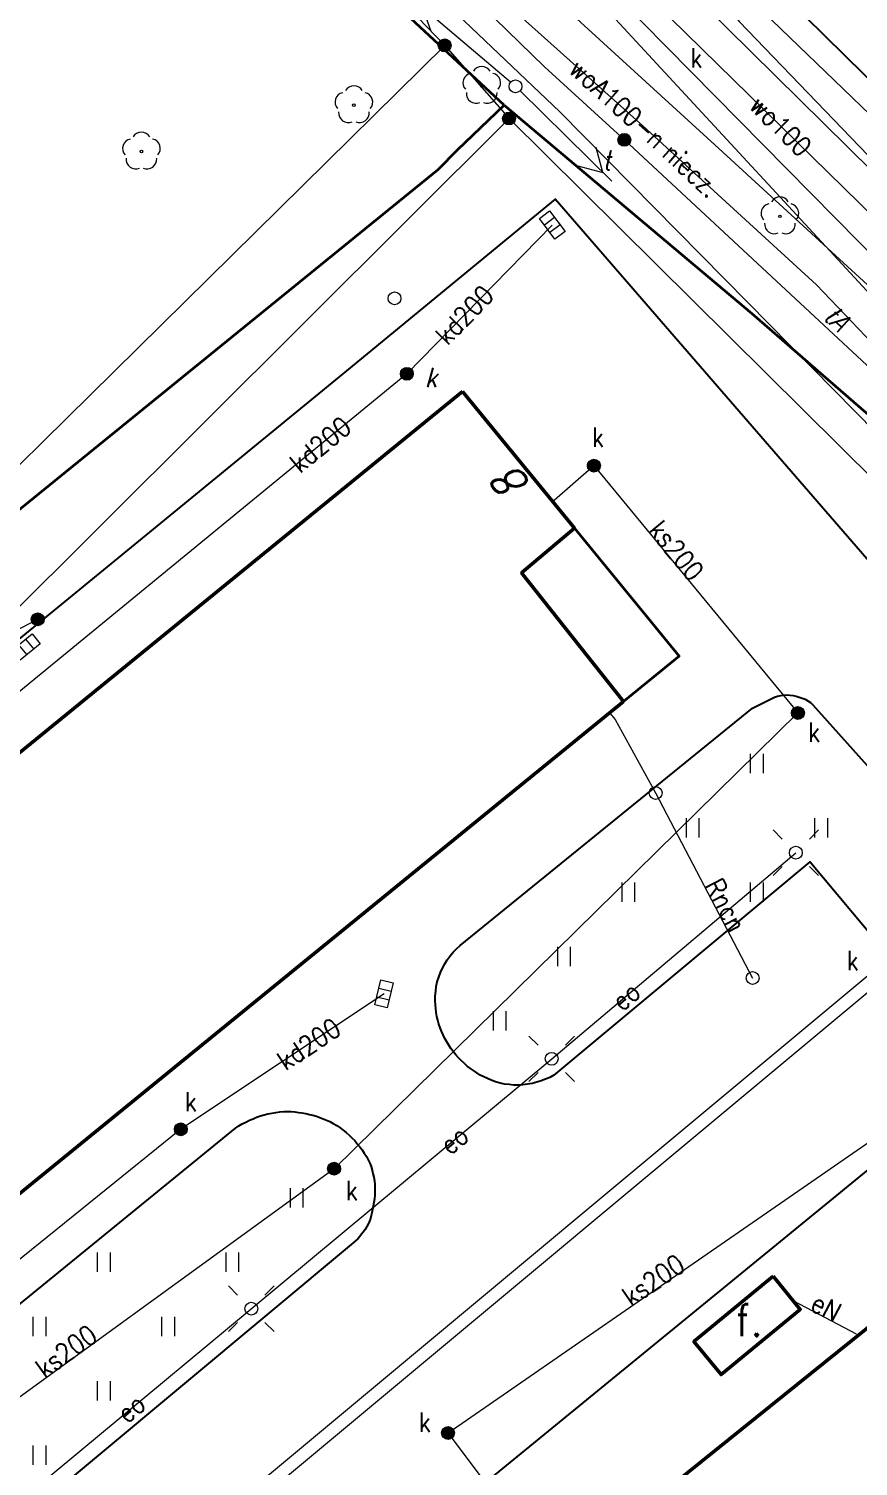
# Model space of a CAD drawing. Header units: metres. Extents: x 6548154 to 6548408, y 5572968 to 5573189.
# Drawn here: x 6548280.7 to 6548313, y 5573103.5 to 5573159.4 of the extents above; entities that cross this region are included whole.
import ezdxf
from ezdxf.enums import TextEntityAlignment as Align

# ---------------------------------------------------------------- set-up
doc = ezdxf.new("R2010")
doc.units = ezdxf.units.M
doc.header["$MEASUREMENT"] = 0
for name, color, linetype, lineweight in [('360-Fundament obrys-Atr103', 7, 'Continuous', 15), ('506-Opis i rzędna włazu okrągłego-SK', 7, 'Continuous', 15), ('510-Podpora jednosłupowa symb.-SINAD', 7, 'Continuous', 15), ('EGBADR_O - Numer porządkowy', 7, 'Continuous', 15), ('EGBB01 - Budynek', 7, 'Continuous', 15), ('EGBB03 - Budynek w budowie', 7, 'Continuous', 15), ('EGBD - Działka ewidencyjna', 7, 'Continuous', 15), ('EGBL - Łącznik nadziemny', 7, 'Continuous', 15), ('EGBP04 - Punkt graniczny stabilizowany trwale dokładny', 7, 'Continuous', 15), ('KTCR - Chodnik', 7, 'Continuous', 15), ('KTJZ - Jezdnia', 7, 'Continuous', 15), ('KTKR - Krawężnik', 7, 'Continuous', 15), ('KTOK - Ogrodzenie trwałe', 7, 'Continuous', 15), ('OBOP02 - Drzewo liściaste', 7, 'Continuous', 15), ('PTTU - Trawnik', 7, 'Continuous', 15), ('PTTU - Trawnik - pojedynczy', 7, 'Continuous', 15), ('SUPC - Przewód ciepłowniczy', 7, 'Continuous', 15), ('SUPC_O - Przewód ciepłowniczy - opis', 7, 'Continuous', 15), ('SUPE - Przewód elektroenergetyczny', 7, 'Continuous', 15), ('SUPE_O - Przewód elektroenergetyczny - opis', 7, 'Continuous', 15), ('SUPE_O - Przewód elektroenergetyczny niskiego napięcia', 7, 'Continuous', 15), ('SUPG - Przewód gazowy', 7, 'Continuous', 15), ('SUPK - Przewód kanalizacyjny', 7, 'Continuous', 15), ('SUPK_O - Przewód kanalizacyjny - opis', 7, 'Continuous', 15), ('SUPT - Przewód telekomunikacyjny', 7, 'Continuous', 15), ('SUPT_O - Przewód telekomunikacyjny - opis', 7, 'Continuous', 15), ('SUPW - Przewód wodociągowy', 7, 'Continuous', 15), ('SUPW_O - Przewód wodociągowy - opis', 7, 'Continuous', 15), ('SUSM01 - Latarnia', 7, 'Continuous', 15), ('SUSM04_E - Słup', 7, 'Continuous', 15), ('SUUS05 - Kratka ściekowa', 7, 'Continuous', 15), ('SUUS06 - Odwodnienie liniowe', 7, 'Continuous', 15), ('SUUS06 - Odwodnienie liniowe - opis', 7, 'Continuous', 15), ('SUUS22_E - Właz okrągły', 7, 'Continuous', 15), ('SUUS22_K - Właz - opis', 7, 'Continuous', 15), ('SUUS22_K - Właz okrągły', 7, 'Continuous', 15), ('SUUS22_T - Właz - opis', 7, 'Continuous', 15), ('SUUS22_T - Właz okrągły', 7, 'Continuous', 15)]:
    doc.layers.add(name, color=color, linetype=linetype, lineweight=lineweight)
doc.styles.get("Standard").update_dxf_attribs({"font": 'txt.shx', "width": 0.75})

# ---------------------------------------------------------------- blocks, each defined once
blk = doc.blocks.new('510')
at = {"color": 0, "linetype": 'Continuous', "lineweight": 15}
blk.add_circle((0, 0), 0.25, dxfattribs=at)
blk = doc.blocks.new('EGBP04_02')
at = {"layer": 'EGBP04 - Punkt graniczny stabilizowany trwale dokładny', "linetype": 'Continuous', "lineweight": 18}
h = blk.add_hatch(color=7, dxfattribs=at)
edge = h.paths.add_edge_path()
edge.add_arc((0, 0), 0.5, 0, 360)
at = {"layer": 'EGBP04 - Punkt graniczny stabilizowany trwale dokładny', "color": 96, "linetype": 'Continuous', "lineweight": 18}
blk.add_circle((0, 0), 0.5, dxfattribs=at)
blk = doc.blocks.new('SUSM04_E')
at = {"layer": 'SUSM04_E - Słup', "color": 7, "linetype": 'Continuous', "lineweight": 18}
blk.add_circle((0, 0), 0.5, dxfattribs=at)
blk = doc.blocks.new('PTTU04j')
at = {"layer": 'PTTU - Trawnik - pojedynczy', "color": 7, "linetype": 'Continuous', "lineweight": 18}
for p, q in [((-0.5, 0.75), (-0.5, -0.75)), ((0.5, 0.75), (0.5, -0.75))]:
    blk.add_line(p, q, dxfattribs=at)
blk = doc.blocks.new('OBOP02_01')
at = {"layer": 'OBOP02 - Drzewo liściaste', "color": 96, "linetype": 'Continuous', "lineweight": 18}
blk.add_circle((0, 0), 0.1, dxfattribs=at)
for centre, start, end in [((0, 0.75), 30.14713, 149.85287), ((-0.713292, 0.231763), 102.14713, 221.85287), ((0.713292, 0.231763), 318.14713, 77.85287), ((-0.440839, -0.606763), 174.14713, 293.85287), ((0.440839, -0.606763), 246.14713, 5.85287)]:
    blk.add_arc(centre, 0.75, start, end, dxfattribs=at)
blk = doc.blocks.new('SUSM01')
at = {"layer": 'SUSM01 - Latarnia', "color": 7, "linetype": 'Continuous', "lineweight": 18}
for p, q in [((-1.767767, 1.767767), (-1.06066, 1.06066)), ((1.06066, 1.06066), (1.767767, 1.767767)), ((-1.767767, -1.767767), (-1.06066, -1.06066)), ((1.06066, -1.06066), (1.767767, -1.767767))]:
    blk.add_line(p, q, dxfattribs=at)
blk.add_circle((0, 0), 0.5, dxfattribs=at)
blk = doc.blocks.new('SUUS05')
at = {"layer": 'SUUS05 - Kratka ściekowa', "color": 7, "linetype": 'Continuous', "lineweight": 18, "flags": 128}
blk.add_lwpolyline([(1, 0.5), (1, -0.5), (-1, -0.5), (-1, 0.5), (1, 0.5)], close=True, dxfattribs=at)
for points in [[(-0.35, 0.5), (-0.35, -0.5)], [(0.35, 0.5), (0.35, -0.5)]]:
    blk.add_lwpolyline(points, dxfattribs=at)
blk = doc.blocks.new('SUPE04')
at = {"layer": 'SUPE_O - Przewód elektroenergetyczny niskiego napięcia', "color": 1, "linetype": 'Continuous', "lineweight": 18}
for p, q in [((0.5, 0), (10.5, 0)), ((9.532051, 0), (7.8, 1)), ((7.8, -1), (9.532051, 0))]:
    blk.add_line(p, q, dxfattribs=at)
blk = doc.blocks.new('SUUS22_01')
at = {"layer": 'SUUS22_K - Właz okrągły', "linetype": 'Continuous', "lineweight": 18}
h = blk.add_hatch(color=7, dxfattribs=at)
edge = h.paths.add_edge_path()
edge.add_arc((0, 0), 0.5, 0, 360)
at = {"layer": 'SUUS22_K - Właz okrągły', "color": 7, "linetype": 'Continuous', "lineweight": 18}
blk.add_circle((0, 0), 0.5, dxfattribs=at)
blk = doc.blocks.new('SUUS22_01_2')
at = {"layer": 'SUUS22_T - Właz okrągły', "linetype": 'Continuous', "lineweight": 18}
h = blk.add_hatch(color=7, dxfattribs=at)
edge = h.paths.add_edge_path()
edge.add_arc((0, 0), 0.5, 0, 360)
at = {"layer": 'SUUS22_T - Właz okrągły', "color": 7, "linetype": 'Continuous', "lineweight": 18}
blk.add_circle((0, 0), 0.5, dxfattribs=at)
blk = doc.blocks.new('SUUS22_01_4')
at = {"layer": 'SUUS22_E - Właz okrągły', "linetype": 'Continuous', "lineweight": 18}
h = blk.add_hatch(color=7, dxfattribs=at)
edge = h.paths.add_edge_path()
edge.add_arc((0, 0), 0.5, 0, 360)
at = {"layer": 'SUUS22_E - Właz okrągły', "color": 7, "linetype": 'Continuous', "lineweight": 18}
blk.add_circle((0, 0), 0.5, dxfattribs=at)
blk = doc.blocks.new('SUSM04_C')
at = {"layer": '506-Opis i rzędna włazu okrągłego-SK', "color": 7, "linetype": 'Continuous', "lineweight": 18}
blk.add_circle((0, 0), 0.5, dxfattribs=at)

msp = doc.modelspace()

# ---------------------------------------------------------------- linework, layer by layer
at = {"layer": 'EGBB01 - Budynek', "color": 7, "linetype": 'Continuous', "lineweight": 50, "flags": 128}
for points in [[(6548255.01, 5573110.59), (6548297.58, 5573145.28)], [(6548297.58, 5573145.28), (6548301.94, 5573139.97)], [(6548301.94, 5573139.97), (6548299.88, 5573138.24)], [(6548299.88, 5573138.24), (6548303.84, 5573133.24)], [(6548303.84, 5573133.24), (6548265.54, 5573102.05)], [(6548291.46, 5573091.3), (6548329.19, 5573121.65)]]:
    msp.add_lwpolyline(points, dxfattribs=at)
at = {"layer": 'EGBB03 - Budynek w budowie', "color": 7, "linetype": 'Continuous', "lineweight": 50, "flags": 128}
msp.add_lwpolyline([(6548309.66, 5573110.9), (6548310.71, 5573109.61), (6548307.63, 5573107.08), (6548306.58, 5573108.36), (6548309.66, 5573110.9)], close=True, dxfattribs=at)
at = {"layer": 'EGBD - Działka ewidencyjna', "color": 96, "linetype": 'Continuous', "lineweight": 18, "flags": 128}
for points in [[(6548294.13, 5573161.6), (6548296.89, 5573158.73)], [(6548296.89, 5573158.73), (6548264.74, 5573127.05)], [(6548296.89, 5573158.73), (6548299.39, 5573155.89)], [(6548299.39, 5573155.89), (6548267.67, 5573124.3)], [(6548299.39, 5573155.89), (6548346.48, 5573109.24)]]:
    msp.add_lwpolyline(points, dxfattribs=at)
at = {"layer": 'EGBL - Łącznik nadziemny', "color": 7, "linetype": 'Continuous', "lineweight": 35, "flags": 128}
msp.add_lwpolyline([(6548301.94, 5573139.97), (6548306.01, 5573135), (6548303.84, 5573133.24), (6548299.88, 5573138.24), (6548301.94, 5573139.97)], close=True, dxfattribs=at)
at = {"layer": 'KTCR - Chodnik', "color": 7, "linetype": 'Continuous', "lineweight": 18, "flags": 128}
for points in [[(6548291.863, 5573174.152), (6548292.04, 5573174.03), (6548295.34, 5573171.72), (6548298.56, 5573168.9), (6548305.98, 5573161.28), (6548313.51, 5573153.84), (6548327.28, 5573139.77)], [(6548325.81, 5573137.89), (6548313.93, 5573150.14), (6548296.17, 5573168.16), (6548294.85, 5573169.36), (6548292.89, 5573170.86), (6548289.521, 5573173.309)]]:
    msp.add_lwpolyline(points, dxfattribs=at)
at = {"layer": 'KTJZ - Jezdnia', "color": 7, "linetype": 'Continuous', "lineweight": 18, "flags": 128}
for points in [[(6548341.89, 5573102.45), (6548343.8, 5573108.74), (6548329.25, 5573126.17), (6548328.44, 5573127.83), (6548327.83, 5573130.14), (6548328.11, 5573131.87), (6548323.54, 5573135.72), (6548321.41, 5573134.04), (6548320.76, 5573133.56), (6548320.11, 5573133.35), (6548319.37, 5573133.26), (6548318.75, 5573133.33), (6548318.07, 5573133.6), (6548317.47, 5573134.06), (6548317, 5573134.5), (6548301.18, 5573152.76), (6548293.07, 5573146.09), (6548277.32, 5573133.2)], [(6548282.16, 5573089.56), (6548317.89, 5573118.75), (6548321.49, 5573121.62), (6548322.95, 5573119.6), (6548326.41, 5573122.47), (6548327.64, 5573123.36), (6548328.5, 5573122.35), (6548327.32, 5573121.39), (6548327.95, 5573120.64), (6548329.19, 5573121.65), (6548337.53, 5573111.45), (6548334.76, 5573109.15), (6548341.19, 5573101.34)]]:
    msp.add_lwpolyline(points, dxfattribs=at)
at = {"layer": 'KTKR - Krawężnik', "color": 7, "linetype": 'Continuous', "lineweight": 25, "flags": 128}
for points in [[(6548294.163, 5573174.981), (6548296.28, 5573173.38), (6548299.74, 5573170.5), (6548304.55, 5573166.16), (6548308.61, 5573162.12), (6548312.42, 5573158.36), (6548320.08, 5573150.84), (6548325.32, 5573145.36), (6548327.93, 5573142.45), (6548327.98, 5573141.95), (6548327.94, 5573141.35), (6548327.81, 5573140.9), (6548326.66, 5573138.44)], [(6548323.54, 5573135.72), (6548321.41, 5573134.04), (6548320.76, 5573133.56), (6548320.11, 5573133.35), (6548319.37, 5573133.26), (6548318.75, 5573133.33), (6548318.07, 5573133.6), (6548317.47, 5573134.06), (6548317, 5573134.5), (6548301.18, 5573152.76), (6548293.07, 5573146.09), (6548277.32, 5573133.2)], [(6548314.21, 5573123.28), (6548311.08, 5573127), (6548301.13, 5573118.72), (6548300.97, 5573118.63), (6548300.81, 5573118.56), (6548300.64, 5573118.49), (6548300.47, 5573118.44), (6548300.29, 5573118.39), (6548300.11, 5573118.36), (6548299.93, 5573118.34), (6548299.75, 5573118.33), (6548299.57, 5573118.33), (6548299.39, 5573118.35), (6548299.21, 5573118.37), (6548299.04, 5573118.41), (6548298.86, 5573118.46), (6548298.69, 5573118.52), (6548298.55, 5573118.58), (6548298.41, 5573118.65), (6548298.27, 5573118.72), (6548298.14, 5573118.8), (6548298.01, 5573118.89), (6548297.89, 5573118.98), (6548297.76, 5573119.07), (6548297.65, 5573119.18), (6548297.53, 5573119.28), (6548297.43, 5573119.39), (6548297.32, 5573119.51), (6548297.22, 5573119.63), (6548297.13, 5573119.75), (6548297.05, 5573119.88), (6548296.97, 5573120.01), (6548296.89, 5573120.14), (6548296.83, 5573120.28), (6548296.77, 5573120.42), (6548296.71, 5573120.56), (6548296.66, 5573120.7), (6548296.62, 5573120.85), (6548296.59, 5573121), (6548296.56, 5573121.15), (6548296.54, 5573121.3), (6548296.53, 5573121.45), (6548296.52, 5573121.6), (6548296.52, 5573121.79), (6548296.54, 5573121.98), (6548296.56, 5573122.16), (6548296.6, 5573122.34), (6548296.66, 5573122.52), (6548296.72, 5573122.7), (6548296.8, 5573122.87), (6548296.89, 5573123.04), (6548296.99, 5573123.2), (6548297.1, 5573123.35), (6548297.22, 5573123.49), (6548297.35, 5573123.63), (6548297.49, 5573123.75), (6548308.86, 5573132.98), (6548309.71, 5573133.41), (6548309.83, 5573133.44), (6548309.95, 5573133.47), (6548310.07, 5573133.48), (6548310.19, 5573133.49), (6548310.31, 5573133.48), (6548310.44, 5573133.47), (6548310.55, 5573133.44), (6548310.67, 5573133.41), (6548310.79, 5573133.37), (6548310.9, 5573133.32), (6548311, 5573133.26), (6548311.11, 5573133.19), (6548311.2, 5573133.11), (6548315.65, 5573128.14)], [(6548317.89, 5573118.75), (6548282.16, 5573089.56)], [(6548266.98, 5573098.91), (6548288.76, 5573116.66), (6548288.89, 5573116.74), (6548289.02, 5573116.82), (6548289.16, 5573116.89), (6548289.3, 5573116.96), (6548289.44, 5573117.02), (6548289.58, 5573117.08), (6548289.73, 5573117.13), (6548289.87, 5573117.17), (6548290.02, 5573117.21), (6548290.17, 5573117.24), (6548290.32, 5573117.27), (6548290.48, 5573117.29), (6548290.63, 5573117.3), (6548290.77, 5573117.3), (6548290.92, 5573117.3), (6548291.06, 5573117.29), (6548291.2, 5573117.27), (6548291.34, 5573117.25), (6548291.49, 5573117.23), (6548291.63, 5573117.19), (6548291.76, 5573117.16), (6548291.9, 5573117.12), (6548292.04, 5573117.07), (6548292.17, 5573117.02), (6548292.3, 5573116.97), (6548292.43, 5573116.91), (6548292.56, 5573116.84), (6548292.69, 5573116.76), (6548292.82, 5573116.67), (6548292.94, 5573116.58), (6548293.06, 5573116.49), (6548293.17, 5573116.38), (6548293.28, 5573116.28), (6548293.39, 5573116.17), (6548293.49, 5573116.05), (6548293.59, 5573115.93), (6548293.68, 5573115.81), (6548293.76, 5573115.68), (6548293.85, 5573115.55), (6548293.92, 5573115.42), (6548293.98, 5573115.29), (6548294.03, 5573115.16), (6548294.07, 5573115.02), (6548294.1, 5573114.89), (6548294.13, 5573114.75), (6548294.16, 5573114.61), (6548294.17, 5573114.47), (6548294.18, 5573114.33), (6548294.18, 5573114.19), (6548294.17, 5573114.05), (6548294.16, 5573113.91), (6548294.14, 5573113.77), (6548294.11, 5573113.63), (6548294.08, 5573113.49), (6548294.06, 5573113.37), (6548294.03, 5573113.26), (6548294, 5573113.15), (6548293.96, 5573113.04), (6548293.91, 5573112.93), (6548293.86, 5573112.83), (6548293.8, 5573112.72), (6548293.73, 5573112.63), (6548293.66, 5573112.53), (6548293.59, 5573112.44), (6548293.51, 5573112.36), (6548293.42, 5573112.28), (6548293.33, 5573112.2), (6548293.33, 5573112.2), (6548276.62, 5573098.28)]]:
    msp.add_lwpolyline(points, dxfattribs=at)
at = {"layer": 'KTOK - Ogrodzenie trwałe', "color": 7, "linetype": 'Continuous', "lineweight": 35, "flags": 128}
for points in [[(6548299.2, 5573156.41), (6548290.87, 5573164.15)], [(6548255.78, 5573123.27), (6548262.4, 5573126.39), (6548264.5, 5573127.83), (6548296.63, 5573153.91), (6548297.39, 5573154.67), (6548299.2, 5573156.41)], [(6548299.2, 5573156.41), (6548308.83, 5573148.31), (6548317.01, 5573141.22), (6548324.9, 5573134.58), (6548328.33, 5573131.69)]]:
    msp.add_lwpolyline(points, dxfattribs=at)
at = {"layer": 'PTTU - Trawnik', "color": 7, "linetype": 'Continuous', "lineweight": 18, "flags": 128}
for points in [[(6548314.21, 5573123.28), (6548311.08, 5573127), (6548301.13, 5573118.72), (6548300.97, 5573118.63), (6548300.81, 5573118.56), (6548300.64, 5573118.49), (6548300.47, 5573118.44), (6548300.29, 5573118.39), (6548300.11, 5573118.36), (6548299.93, 5573118.34), (6548299.75, 5573118.33), (6548299.57, 5573118.33), (6548299.39, 5573118.35), (6548299.21, 5573118.37), (6548299.04, 5573118.41), (6548298.86, 5573118.46), (6548298.69, 5573118.52), (6548298.55, 5573118.58), (6548298.41, 5573118.65), (6548298.27, 5573118.72), (6548298.14, 5573118.8), (6548298.01, 5573118.89), (6548297.89, 5573118.98), (6548297.76, 5573119.07), (6548297.65, 5573119.18), (6548297.53, 5573119.28), (6548297.43, 5573119.39), (6548297.32, 5573119.51), (6548297.22, 5573119.63), (6548297.13, 5573119.75), (6548297.05, 5573119.88), (6548296.97, 5573120.01), (6548296.89, 5573120.14), (6548296.83, 5573120.28), (6548296.77, 5573120.42), (6548296.71, 5573120.56), (6548296.66, 5573120.7), (6548296.62, 5573120.85), (6548296.59, 5573121), (6548296.56, 5573121.15), (6548296.54, 5573121.3), (6548296.53, 5573121.45), (6548296.52, 5573121.6), (6548296.52, 5573121.79), (6548296.54, 5573121.98), (6548296.56, 5573122.16), (6548296.6, 5573122.34), (6548296.66, 5573122.52), (6548296.72, 5573122.7), (6548296.8, 5573122.87), (6548296.89, 5573123.04), (6548296.99, 5573123.2), (6548297.1, 5573123.35), (6548297.22, 5573123.49), (6548297.35, 5573123.63), (6548297.49, 5573123.75), (6548308.86, 5573132.98), (6548309.71, 5573133.41), (6548309.83, 5573133.44), (6548309.95, 5573133.47), (6548310.07, 5573133.48), (6548310.19, 5573133.49), (6548310.31, 5573133.48), (6548310.31, 5573133.48), (6548310.44, 5573133.47), (6548310.55, 5573133.44), (6548310.67, 5573133.41), (6548310.79, 5573133.37), (6548310.9, 5573133.32), (6548311, 5573133.26), (6548311.11, 5573133.19), (6548311.2, 5573133.11), (6548315.65, 5573128.14)], [(6548266.98, 5573098.91), (6548288.76, 5573116.66), (6548288.89, 5573116.74), (6548289.02, 5573116.82), (6548289.16, 5573116.89), (6548289.3, 5573116.96), (6548289.44, 5573117.02), (6548289.58, 5573117.08), (6548289.73, 5573117.13), (6548289.87, 5573117.17), (6548290.02, 5573117.21), (6548290.17, 5573117.24), (6548290.32, 5573117.27), (6548290.48, 5573117.29), (6548290.63, 5573117.3), (6548290.92, 5573117.3), (6548291.06, 5573117.29), (6548291.06, 5573117.29), (6548291.2, 5573117.27), (6548291.34, 5573117.25), (6548291.49, 5573117.23), (6548291.63, 5573117.19), (6548291.76, 5573117.16), (6548291.9, 5573117.12), (6548292.04, 5573117.07), (6548292.17, 5573117.02), (6548292.3, 5573116.97), (6548292.43, 5573116.91), (6548292.56, 5573116.84), (6548292.69, 5573116.76), (6548292.82, 5573116.67), (6548292.94, 5573116.58), (6548293.06, 5573116.49), (6548293.17, 5573116.38), (6548293.28, 5573116.28), (6548293.39, 5573116.17), (6548293.49, 5573116.05), (6548293.59, 5573115.93), (6548293.68, 5573115.81), (6548293.76, 5573115.68), (6548293.85, 5573115.55), (6548293.92, 5573115.42), (6548293.98, 5573115.29), (6548294.03, 5573115.16), (6548294.07, 5573115.02), (6548294.1, 5573114.89), (6548294.13, 5573114.75), (6548294.16, 5573114.61), (6548294.17, 5573114.47), (6548294.18, 5573114.33), (6548294.18, 5573114.19), (6548294.17, 5573114.05), (6548294.16, 5573113.91), (6548294.14, 5573113.77), (6548294.11, 5573113.63), (6548294.08, 5573113.49), (6548294.06, 5573113.37), (6548294.03, 5573113.26), (6548294, 5573113.15), (6548293.96, 5573113.04), (6548293.91, 5573112.93), (6548293.86, 5573112.83), (6548293.8, 5573112.72), (6548293.73, 5573112.63), (6548293.66, 5573112.53), (6548293.59, 5573112.44), (6548293.51, 5573112.36), (6548293.42, 5573112.28), (6548293.33, 5573112.2), (6548276.62, 5573098.28)]]:
    msp.add_lwpolyline(points, dxfattribs=at)
at = {"layer": 'SUPC - Przewód ciepłowniczy', "color": 212, "linetype": 'Continuous', "lineweight": 18, "flags": 128}
for points in [[(6548303.3, 5573132.79), (6548303.51, 5573132.54), (6548305.09, 5573129.68)], [(6548305.09, 5573129.68), (6548308.86, 5573122.49)]]:
    msp.add_lwpolyline(points, dxfattribs=at)
at = {"layer": 'SUPE - Przewód elektroenergetyczny', "color": 1, "linetype": 'Continuous', "lineweight": 18, "flags": 128}
for points in [[(6548292.388, 5573174.341), (6548293.96, 5573173.01), (6548298.15, 5573169.38), (6548304.62, 5573163.91), (6548306.98, 5573162.02), (6548307.74, 5573161.38), (6548308.56, 5573160.73), (6548313.78, 5573155.69), (6548314.03, 5573155.44), (6548314.26, 5573155.18), (6548320.38, 5573148.27), (6548325.2, 5573143.1), (6548330.45, 5573137.73), (6548333.73, 5573134.28), (6548337.22, 5573132.05), (6548337.51, 5573131.85), (6548337.72, 5573131.58), (6548340.71, 5573127.51), (6548347.9, 5573119.87), (6548354.66, 5573113), (6548357.54, 5573111.42)], [(6548404.835, 5573061.045), (6548394.55, 5573072.1), (6548379.22, 5573085.94), (6548354.98, 5573109.4), (6548350.63, 5573109.21), (6548340.72, 5573119.4), (6548340.53, 5573121.82), (6548323.93, 5573140.5), (6548321.46, 5573140.37), (6548296.65, 5573167.2), (6548288.198, 5573172.832)], [(6548250.12, 5573111.1), (6548270.03, 5573127.67), (6548279.75, 5573135.75), (6548281.07, 5573136.43)], [(6548264.73, 5573088.61), (6548279.24, 5573101.24), (6548289.37, 5573109.64), (6548301.05, 5573119.35), (6548310.54, 5573127.36)], [(6548310.45, 5573109.94), (6548312.88, 5573108.66)]]:
    msp.add_lwpolyline(points, dxfattribs=at)
at = {"layer": 'SUPG - Przewód gazowy', "color": 52, "linetype": 'Continuous', "lineweight": 18, "flags": 128}
for points in [[(6548286.395, 5573172.183), (6548291.07, 5573168.95), (6548296.26, 5573165), (6548296.48, 5573164.85), (6548296.65, 5573164.68), (6548307.39, 5573154.87), (6548314.89, 5573147.99), (6548321.44, 5573142.17), (6548325.77, 5573138.17), (6548326.02, 5573137.95), (6548326.27, 5573137.68), (6548338.27, 5573124.46), (6548340.84, 5573121.78), (6548352.87, 5573109.03), (6548354.45, 5573107.28), (6548354.66, 5573107.05), (6548354.94, 5573106.78), (6548362.97, 5573098.7)], [(6548283.595, 5573171.174), (6548284.29, 5573170.72), (6548290.97, 5573165.87), (6548294.48, 5573162.7), (6548301.37, 5573156.15), (6548308.67, 5573148.74), (6548320.32, 5573136.91), (6548329.36, 5573127.79), (6548336.14, 5573121.06), (6548349.91, 5573107.28), (6548352.91, 5573104.27), (6548363.07, 5573098.49)]]:
    msp.add_lwpolyline(points, dxfattribs=at)
at = {"layer": 'SUPK - Przewód kanalizacyjny', "color": 36, "linetype": 'Continuous', "lineweight": 18, "flags": 128}
for points in [[(6548307.04, 5573161.29), (6548308.33, 5573159.66), (6548324.36, 5573143.02), (6548329.87, 5573137.63), (6548333.48, 5573134.07), (6548340.92, 5573126.9), (6548345.84, 5573121.78), (6548348.25, 5573119.25), (6548358.63, 5573108.31), (6548359.46, 5573107.44), (6548378.64, 5573088.68), (6548389.08, 5573078.48), (6548393.33, 5573074.09), (6548403.07, 5573064)], [(6548301.07, 5573151.75), (6548295.42, 5573145.97)], [(6548295.42, 5573145.97), (6548278.38, 5573132.01)], [(6548301.05, 5573140.98), (6548302.69, 5573142.4), (6548310.62, 5573132.79), (6548292.59, 5573115.08), (6548268.09, 5573097.3), (6548265.41, 5573095.68), (6548258.41, 5573091.2)], [(6548286.63, 5573116.61), (6548262.39, 5573097.05), (6548252.08, 5573110.94), (6548278.38, 5573132.01)], [(6548294.53, 5573121.87), (6548286.63, 5573116.61)], [(6548301.26, 5573099.18), (6548297.02, 5573104.81), (6548314.35, 5573116.78)]]:
    msp.add_lwpolyline(points, dxfattribs=at)
at = {"layer": 'SUPT - Przewód telekomunikacyjny', "color": 30, "linetype": 'Continuous', "lineweight": 18, "flags": 128}
for points in [[(6548286.583, 5573172.251), (6548288.76, 5573170.01), (6548293.56, 5573164.92), (6548300.77, 5573157.9), (6548303.91, 5573155.04)], [(6548358.5, 5573100.38), (6548335.42, 5573125.67), (6548335.09, 5573126.04), (6548334.72, 5573126.39), (6548304.06, 5573154.89), (6548303.87, 5573155.06)]]:
    msp.add_lwpolyline(points, dxfattribs=at)
at = {"layer": 'SUPW - Przewód wodociągowy', "color": 5, "linetype": 'Continuous', "lineweight": 18, "flags": 128}
for points in [[(6548290.456, 5573173.645), (6548290.61, 5573173.51), (6548292.91, 5573171.53), (6548297.53, 5573167.47), (6548301.97, 5573163.42), (6548319.15, 5573146.59), (6548321.97, 5573143.7), (6548326.89, 5573148.19), (6548327.61, 5573147.43), (6548335.44, 5573139.55), (6548345.72, 5573129.8), (6548348.44, 5573127.04), (6548352.69, 5573122.81)], [(6548286.35, 5573171.31), (6548286.94, 5573170.83), (6548294.48, 5573164.66), (6548304.59, 5573155.6), (6548311.34, 5573149.43), (6548318.69, 5573141.73), (6548321.27, 5573139.23), (6548321.77, 5573138.74), (6548321.97, 5573138.55), (6548322.13, 5573138.39), (6548322.37, 5573138.14), (6548326.1, 5573134.31), (6548338.89, 5573121.64), (6548348.02, 5573112.62), (6548352.46, 5573108.22)]]:
    msp.add_lwpolyline(points, dxfattribs=at)
at = {"layer": 'SUUS06 - Odwodnienie liniowe', "color": 0, "linetype": 'Continuous', "lineweight": 18}
msp.add_line((6548313.88, 5573123.032), (6548280.87, 5573095.532), dxfattribs=at)
at = {"layer": 'SUUS06 - Odwodnienie liniowe', "color": 0, "lineweight": 18}
msp.add_line((6548314.2, 5573122.648), (6548281.19, 5573095.148), dxfattribs=at)

# ---------------------------------------------------------------- block references
at = {"layer": '506-Opis i rzędna włazu okrągłego-SK', "color": 7, "linetype": 'Continuous', "lineweight": 18, "xscale": 0.5, "yscale": 0.5, "zscale": 0.5}
for p in [(6548305.09, 5573129.68), (6548308.86, 5573122.49)]:
    msp.add_blockref('SUSM04_C', p, dxfattribs=at)
at = {"layer": '510-Podpora jednosłupowa symb.-SINAD', "color": 7, "linetype": 'Continuous', "lineweight": 18}
msp.add_blockref('510', (6548294.94, 5573148.9), dxfattribs=at)
at = {"layer": 'EGBP04 - Punkt graniczny stabilizowany trwale dokładny', "color": 96, "linetype": 'Continuous', "lineweight": 18, "xscale": 0.5, "yscale": 0.5, "zscale": 0.5}
for p in [(6548296.89, 5573158.73), (6548299.39, 5573155.89)]:
    msp.add_blockref('EGBP04_02', p, dxfattribs=at)
at = {"layer": 'OBOP02 - Drzewo liściaste', "color": 96, "linetype": 'Continuous', "lineweight": 18, "xscale": 0.5, "yscale": 0.5, "zscale": 0.5}
for p in [(6548298.33, 5573157.16), (6548293.36, 5573156.41), (6548285.1, 5573154.61), (6548309.92, 5573152.09)]:
    msp.add_blockref('OBOP02_01', p, dxfattribs=at)
at = {"layer": 'PTTU - Trawnik - pojedynczy', "color": 7, "linetype": 'Continuous', "lineweight": 18, "xscale": 0.5, "yscale": 0.5, "zscale": 0.5}
for p in [(6548309.02, 5573130.83), (6548306.52, 5573128.33), (6548311.52, 5573128.33), (6548304.02, 5573125.83), (6548309.02, 5573125.83), (6548301.52, 5573123.33), (6548299.02, 5573120.83), (6548291.13, 5573113.95), (6548283.63, 5573111.45), (6548288.63, 5573111.45), (6548281.13, 5573108.95), (6548286.13, 5573108.95), (6548283.63, 5573106.45), (6548281.13, 5573103.95)]:
    msp.add_blockref('PTTU04j', p, dxfattribs=at)
at = {"layer": 'SUPE_O - Przewód elektroenergetyczny niskiego napięcia', "color": 1, "linetype": 'Continuous', "lineweight": 18, "xscale": 0.5, "yscale": 0.5, "zscale": 0.5}
for rotation in [139.641, 315.474]:
    msp.add_blockref('SUPE04', (6548299.64, 5573157.14), dxfattribs=dict(at, rotation=rotation))
at = {"layer": 'SUSM01 - Latarnia', "color": 7, "linetype": 'Continuous', "lineweight": 18, "xscale": 0.5, "yscale": 0.5, "zscale": 0.5}
for p in [(6548310.54, 5573127.36), (6548301.05, 5573119.35), (6548289.37, 5573109.64)]:
    msp.add_blockref('SUSM01', p, dxfattribs=at)
at = {"layer": 'SUSM04_E - Słup', "color": 7, "linetype": 'Continuous', "lineweight": 18, "xscale": 0.5, "yscale": 0.5, "zscale": 0.5}
for p in [(6548299.64, 5573157.14), (6548310.54, 5573127.36), (6548301.05, 5573119.35), (6548289.37, 5573109.64)]:
    msp.add_blockref('SUSM04_E', p, dxfattribs=at)
at = {"layer": 'SUUS05 - Kratka ściekowa', "color": 7, "linetype": 'Continuous', "lineweight": 18, "xscale": 0.5, "yscale": 0.5, "zscale": 0.5}
for p, rotation in [((6548301.07, 5573151.75), 307.064), ((6548280.62, 5573135.35), 39.094), ((6548294.53, 5573121.87), 76.457)]:
    msp.add_blockref('SUUS05', p, dxfattribs=dict(at, rotation=rotation))
at = {"layer": 'SUUS22_E - Właz okrągły', "color": 7, "linetype": 'Continuous', "lineweight": 18, "xscale": 0.5, "yscale": 0.5, "zscale": 0.5}
msp.add_blockref('SUUS22_01_4', (6548281.07, 5573136.43), dxfattribs=at)
at = {"layer": 'SUUS22_K - Właz okrągły', "color": 7, "linetype": 'Continuous', "lineweight": 18, "xscale": 0.5, "yscale": 0.5, "zscale": 0.5}
for p in [(6548295.42, 5573145.97), (6548302.69, 5573142.4), (6548310.62, 5573132.79), (6548286.63, 5573116.61), (6548292.59, 5573115.08), (6548297.02, 5573104.81)]:
    msp.add_blockref('SUUS22_01', p, dxfattribs=at)
at = {"layer": 'SUUS22_T - Właz okrągły', "color": 7, "linetype": 'Continuous', "lineweight": 18, "xscale": 0.5, "yscale": 0.5, "zscale": 0.5, "rotation": 316.349}
msp.add_blockref('SUUS22_01_2', (6548303.87, 5573155.06), dxfattribs=at)

# ---------------------------------------------------------------- texts
at = {"layer": '360-Fundament obrys-Atr103', "color": 7, "width": 0.896}
msp.add_text('f.', height=1.25, dxfattribs=at).set_placement((6548308.2, 5573108.57))
at = {"layer": 'EGBADR_O - Numer porządkowy', "color": 7, "linetype": 'Continuous', "lineweight": 25, "oblique": 15, "width": 0.87}
msp.add_text('8', height=1.25, rotation=129.386, dxfattribs=at).set_placement((6548299.98, 5573142.04), align=Align.CENTER)
at = {"layer": 'SUPC_O - Przewód ciepłowniczy - opis', "color": 212, "linetype": 'Continuous', "lineweight": 18, "width": 0.87}
msp.add_text('Rncn', height=0.75, rotation=297.67, dxfattribs=at).set_placement((6548306.98, 5573126.09))
at = {"layer": 'SUPE_O - Przewód elektroenergetyczny - opis', "color": 1, "linetype": 'Continuous', "lineweight": 18, "width": 0.87}
for rotation, p in [(40.165, (6548303.54, 5573121.45)), (39.737, (6548296.86, 5573115.87)), (39.666, (6548284.3, 5573105.44))]:
    msp.add_text('eo', height=0.75, rotation=rotation, dxfattribs=at).set_placement(p, align=Align.MIDDLE_LEFT)
msp.add_text('eN', height=0.75, rotation=332.222, dxfattribs=at).set_placement((6548311.05, 5573109.62))
at = {"layer": 'SUPK_O - Przewód kanalizacyjny - opis', "color": 36, "linetype": 'Continuous', "lineweight": 18, "width": 0.87}
for rotation, p in [(45.652, (6548296.72, 5573147.3)), (39.326, (6548291.02, 5573142.37)), (33.657, (6548290.49, 5573119.18))]:
    msp.add_text('kd200', height=0.75, rotation=rotation, dxfattribs=at).set_placement(p, align=Align.MIDDLE_LEFT)
for rotation, p in [(309.529, (6548304.77, 5573139.88)), (33.909, (6548304.12, 5573109.71)), (35.969, (6548281.33, 5573106.91))]:
    msp.add_text('ks200', height=0.75, rotation=rotation, dxfattribs=at).set_placement(p)
at = {"layer": 'SUPT_O - Przewód telekomunikacyjny - opis', "color": 30, "linetype": 'Continuous', "lineweight": 18, "oblique": 15, "width": 0.87}
msp.add_text('tA', height=0.75, rotation=316.349, dxfattribs=at).set_placement((6548312.08, 5573148.69), align=Align.TOP_LEFT)
at = {"layer": 'SUPW_O - Przewód wodociągowy - opis', "color": 5, "linetype": 'Continuous', "lineweight": 18, "width": 0.87}
for s, rotation, p in [('woA100-n', 318.135, (6548301.91, 5573158)), ('wo100', 315.589, (6548308.94, 5573156.59)), ('niecz.', 317.57, (6548305.54, 5573154.73))]:
    msp.add_text(s, height=0.75, rotation=rotation, dxfattribs=at).set_placement(p, align=Align.MIDDLE_LEFT)
at = {"layer": 'SUUS06 - Odwodnienie liniowe - opis', "color": 7, "linetype": 'Continuous', "lineweight": 18, "width": 0.87}
msp.add_text('k', height=0.75, dxfattribs=at).set_placement((6548312.51, 5573122.79))
at = {"layer": 'SUUS22_K - Właz - opis', "color": 7, "linetype": 'Continuous', "lineweight": 18, "width": 0.87}
for p in [(6548306.43, 5573157.87), (6548302.61, 5573143.13), (6548286.78, 5573117.31), (6548293.04, 5573113.86), (6548295.88, 5573104.86)]:
    msp.add_text('k', height=0.75, dxfattribs=at).set_placement(p)
at = {"layer": 'SUUS22_K - Właz - opis', "color": 7, "linetype": 'Continuous', "lineweight": 18, "oblique": 15, "width": 0.87}
msp.add_text('k', height=0.75, dxfattribs=at).set_placement((6548296.11, 5573146.2), align=Align.TOP_LEFT)
at = {"layer": 'SUUS22_K - Właz - opis', "color": 7, "linetype": 'Continuous', "lineweight": 18, "width": 0.87}
msp.add_text('k', height=0.75, dxfattribs=at).set_placement((6548311.01, 5573132.42), align=Align.TOP_LEFT)
at = {"layer": 'SUUS22_T - Właz - opis', "color": 7, "linetype": 'Continuous', "lineweight": 18, "oblique": 15, "width": 0.87}
msp.add_text('t', height=0.75, dxfattribs=at).set_placement((6548303.01, 5573154.65), align=Align.TOP_LEFT)

doc.saveas('drawing.dxf')
